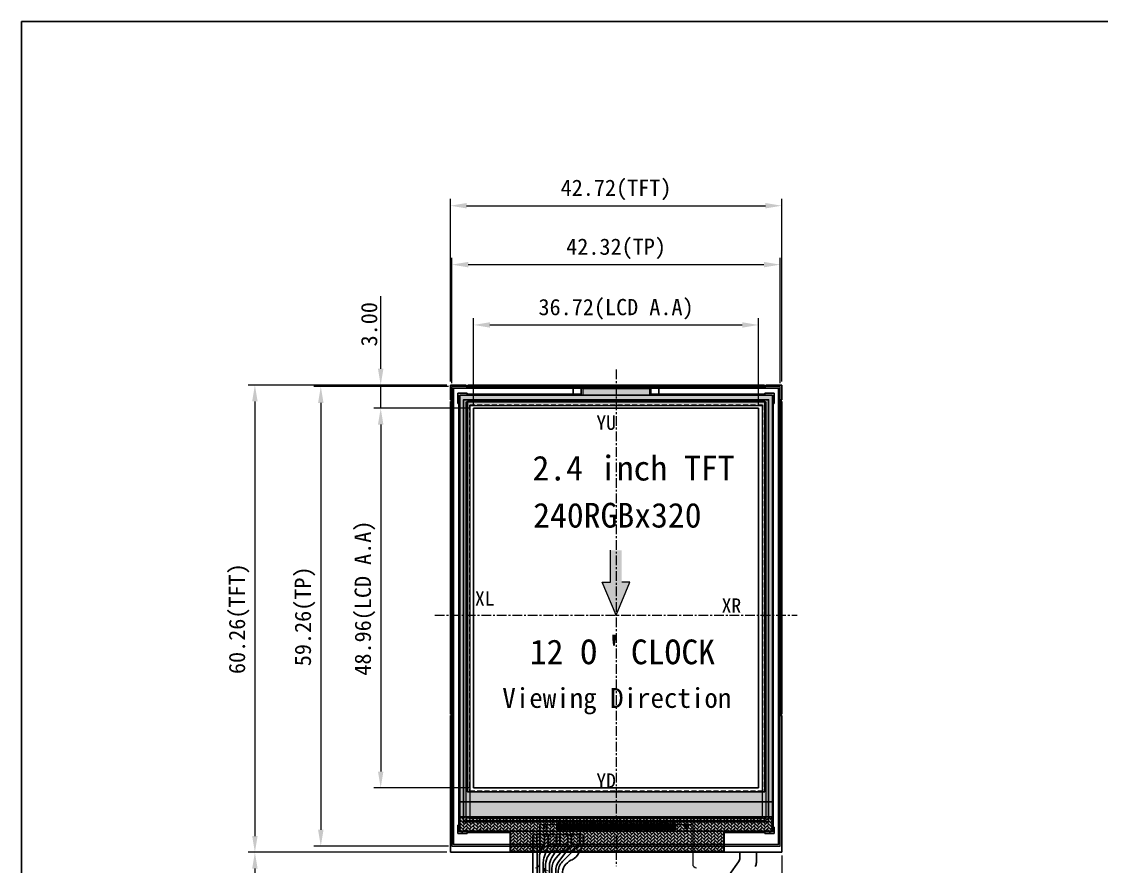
# Model space of a CAD drawing. Header units: millimetres. Extents: x 2512 to 2830, y -3152 to -2887.
# Drawn here: x 2512.4 to 2651.6, y -2995.9 to -2887 of the extents above; entities that cross this region are included whole.
import ezdxf

# ---------------------------------------------------------------- set-up
doc = ezdxf.new("R2010")
doc.units = ezdxf.units.MM
doc.linetypes.add('CENTER', pattern=[2, 1.25, -0.25, 0.25, -0.25])
doc.linetypes.add('HIDDEN2', pattern=[4.7625, 3.175, -1.5875])
for name, color, linetype, lineweight in [('BL', 7, 'Continuous', 13), ('center', 1, 'CENTER', 9), ('DIM', 3, 'Continuous', 13), ('面版', 41, 'Continuous', 9)]:
    doc.layers.add(name, color=color, linetype=linetype, lineweight=lineweight)
for name, color, linetype in [('FPC', 30, 'Continuous'), ('LCD', 1, 'Continuous'), ('铁框', 190, 'Continuous'), ('银路内框线', 3, 'Continuous'), ('黑色ICON', 192, 'Continuous')]:
    doc.layers.add(name, color=color, linetype=linetype)
doc.styles.add('s2', font='')
doc.styles.get("Standard").update_dxf_attribs({"font": ''})
doc.styles.add('宋体', font='')
doc.styles.get('s2').set_extended_font_data('仿宋_GB2312')
doc.styles.get('Standard').set_extended_font_data('KaiTi_GB2312')
doc.styles.get('宋体').set_extended_font_data('SimSun')
doc.dimstyles.new('SVA', dxfattribs={"dimscale": 0.7, "dimtxt": 3, "dimasz": 3, "dimexe": 1.25, "dimexo": 0.625, "dimtad": 1, "dimzin": 1, "dimdsep": 46, "dimtxsty": 'Standard', "dimcen": 3, "dimazin": 0, "dimtfac": 1, "dimtmove": 0, "dimatfit": 3, "dimfxl": 1, "dimlwd": 13, "dimlwe": 13, "dimarcsym": 0})

# ---------------------------------------------------------------- blocks, each defined once
blk = doc.blocks.new('*U79')
at = {"layer": 'LCD'}
for p, q in [((-0.04, 0.4), (-0.04, -0.4)), ((-0.04, 0.4), (0.04, 0.4)), ((0.04, 0.4), (0.04, -0.4)), ((-0.04, -0.4), (0.04, -0.4))]:
    blk.add_line(p, q, dxfattribs=at)
blk = doc.blocks.new('*U80')
at = {"layer": 'DIM', "color": 0, "linetype": 'ByBlock', "lineweight": -2, "transparency": 16777216}
for p in [(0, 0), (0.16, 0), (0.32, 0), (0.48, 0), (0.64, 0), (0.8, 0), (0.96, 0), (1.12, 0), (1.28, 0), (1.44, 0), (1.6, 0), (1.76, 0), (1.92, 0), (2.08, 0), (2.24, 0), (2.4, 0), (2.56, 0), (2.72, 0), (2.88, 0), (3.04, 0), (3.2, 0), (3.36, 0), (3.52, 0), (3.68, 0), (3.84, 0), (4, 0), (4.16, 0), (4.32, 0), (4.48, 0), (4.64, 0), (4.8, 0), (4.96, 0), (5.12, 0), (5.28, 0), (5.44, 0), (5.6, 0), (5.76, 0), (5.92, 0), (6.08, 0), (6.24, 0), (6.4, 0), (6.56, 0), (6.72, 0), (6.88, 0), (7.04, 0), (7.2, 0), (7.36, 0), (7.52, 0), (7.68, 0), (7.84, 0), (8, 0), (8.16, 0), (8.32, 0), (8.48, 0), (8.64, 0), (8.8, 0), (8.96, 0), (9.12, 0), (9.28, 0), (9.44, 0), (9.6, 0), (9.76, 0), (9.92, 0), (10.08, 0), (10.24, 0), (10.4, 0), (10.56, 0), (10.72, 0), (10.88, 0), (11.04, 0), (11.2, 0), (11.36, 0), (11.52, 0), (11.68, 0), (11.84, 0), (12, 0), (12.16, 0), (12.32, 0), (12.48, 0), (12.64, 0), (12.8, 0), (12.96, 0), (13.12, 0), (13.28, 0), (13.44, 0), (13.6, 0), (13.76, 0), (13.92, 0), (14.08, 0), (14.24, 0), (14.4, 0), (14.56, 0), (14.72, 0), (14.88, 0), (15.04, 0), (15.2, 0)]:
    blk.add_blockref('*U79', p, dxfattribs=at)
blk = doc.blocks.new('CT024TN01')
at = {"layer": 'DIM'}
for p, q in [((3144.9, 711.64), (3145.12, 711.42)), ((3163.1, 711.42), (3163.32, 711.64))]:
    blk.add_line(p, q, dxfattribs=at)
at = {"layer": 'LCD'}
for p, q in [((3133.95, 767.19), (3133.95, 710.93)), ((3133.95, 767.19), (3174.27, 767.19)), ((3174.27, 767.19), (3174.27, 710.93)), ((3135.75, 765.49), (3172.47, 765.49)), ((3135.75, 765.49), (3135.75, 716.53)), ((3172.47, 765.49), (3172.47, 716.53)), ((3135.75, 716.53), (3172.47, 716.53)), ((3133.95, 714.73), (3174.27, 714.73)), ((3144.73, 711.64), (3144.9, 711.64)), ((3144.73, 711.42), (3144.9, 711.42)), ((3144.9, 711.81), (3144.9, 711.64)), ((3144.9, 711.42), (3144.9, 711.25)), ((3145.12, 711.81), (3145.12, 711.64)), ((3145.12, 711.64), (3145.29, 711.64)), ((3145.12, 711.42), (3145.29, 711.42)), ((3145.12, 711.42), (3145.12, 711.25)), ((3163.1, 711.64), (3162.93, 711.64)), ((3163.1, 711.42), (3162.93, 711.42)), ((3163.1, 711.81), (3163.1, 711.64)), ((3163.1, 711.42), (3163.1, 711.25)), ((3163.32, 711.81), (3163.32, 711.64)), ((3163.49, 711.64), (3163.32, 711.64)), ((3163.32, 711.42), (3163.32, 711.25)), ((3163.49, 711.42), (3163.32, 711.42)), ((3133.95, 710.93), (3174.27, 710.93))]:
    blk.add_line(p, q, dxfattribs=at)
for centre, start, end in [((3145.01, 711.53), 111.5102, 158.4898), ((3145.01, 711.53), 201.5102, 248.4898), ((3145.01, 711.53), 21.5102, 68.4898), ((3145.01, 711.53), 291.5102, 338.4898), ((3163.21, 711.53), 111.5102, 158.4898), ((3163.21, 711.53), 201.5102, 248.4898), ((3163.21, 711.53), 21.5102, 68.4898), ((3163.21, 711.53), 291.5102, 338.4898)]:
    blk.add_arc(centre, 0.3, start, end, dxfattribs=at)
at = {"layer": 'DIM'}
blk.add_blockref('*U80', (3146.51, 711.53), dxfattribs=at)
at = {"layer": 'LCD', "char_height": 0.15, "attachment_point": 1}
for s, insert in [('96', (3146.39, 712.21)), ('1', (3161.66, 712.23))]:
    blk.add_mtext_dynamic_manual_height_columns(s, width=0.5776, gutter_width=5, heights=[0], dxfattribs=dict(at, insert=insert))
blk = doc.blocks.new('TP240')
at = {"color": 9}
for points in [[(2451.3, -2926.59), (2451.3, -2985.85), (2493.62, -2985.85), (2493.62, -2926.59)], [(2453.1, -2982.55), (2491.82, -2982.55), (2491.82, -2928.59), (2453.1, -2928.59)], [(2453.6, -2982.25), (2491.32, -2982.25), (2491.32, -2929.09), (2453.6, -2929.09)]]:
    blk.add_lwpolyline(points, close=True, dxfattribs=at)
at = {"layer": 'FPC', "color": 30}
for points in [[(2468.23, -2985.64), (2467.67, -2986.74, -0.158218), (2466.79, -2987.61), (2466.64, -2987.68, 0.283984), (2465.53, -2989.47), (2465.53, -2994.65, -0.414214), (2465.33, -2994.85), (2464.96, -2994.85, 1), (2464.71, -2994.85), (2464.16, -2994.85, 1), (2463.91, -2994.85), (2463.36, -2994.85, 1), (2463.11, -2994.85), (2462.56, -2994.85, 1), (2462.31, -2994.85), (2461.93, -2994.85, -0.414214), (2461.73, -2994.65), (2461.73, -2984.55, -0.414214), (2461.93, -2984.35), (2468.03, -2984.35, -0.414214), (2468.23, -2984.55), (2468.23, -2985.64)], [(2462.58, -2993.05), (2462.58, -2987.28, -0.137631), (2462.88, -2986.24), (2463.23, -2985.65)], [(2463.73, -2985.65), (2463.19, -2987.28, 0.08094), (2463.08, -2987.91), (2463.08, -2993.05)], [(2463.38, -2993.05), (2463.38, -2988.22, -0.153124), (2463.74, -2987.07), (2464.73, -2985.65)], [(2465.23, -2985.65), (2464.18, -2987.35, 0.139213), (2463.88, -2988.4), (2463.88, -2993.05)], [(2466.23, -2985.65), (2464.68, -2987.43, 0.181262), (2464.18, -2988.75), (2464.18, -2993.05)], [(2466.73, -2985.65), (2465.08, -2987.85, 0.162054), (2464.68, -2989.05), (2464.68, -2993.05)], [(2467.73, -2985.65), (2465.56, -2987.85, 0.197147), (2464.98, -2989.26), (2464.98, -2993.05)]]:
    blk.add_lwpolyline(points, format="xyb", dxfattribs=at)
at = {"layer": 'FPC', "color": 9}
for points in [[(2462.23, -2984.35), (2463.23, -2984.35), (2463.23, -2985.65), (2462.23, -2985.65)], [(2463.73, -2984.35), (2464.73, -2984.35), (2464.73, -2985.65), (2463.73, -2985.65)], [(2465.23, -2984.35), (2466.23, -2984.35), (2466.23, -2985.65), (2465.23, -2985.65)], [(2466.73, -2984.35), (2467.73, -2984.35), (2467.73, -2985.65), (2466.73, -2985.65)]]:
    blk.add_lwpolyline(points, close=True, dxfattribs=at)
at = {"layer": 'FPC', "color": 30}
blk.add_lwpolyline([(2462.28, -2985.65), (2462.28, -2993.05)], dxfattribs=at)
for points in [[(2462.23, -2993.7, -0.333333), (2462.23, -2993.4), (2462.23, -2993.05), (2462.63, -2993.05), (2462.63, -2993.4, -0.333333), (2462.63, -2993.7), (2462.63, -2994.7, -0.162278), (2462.68, -2994.85), (2462.56, -2994.85, 1), (2462.31, -2994.85), (2462.18, -2994.85, -0.162278), (2462.23, -2994.7)], [(2463.03, -2994.4, -0.333333), (2463.03, -2994.1), (2463.03, -2993.05), (2463.43, -2993.05), (2463.43, -2994.1, -0.333333), (2463.43, -2994.4), (2463.43, -2994.7, -0.162278), (2463.48, -2994.85), (2463.36, -2994.85, 1), (2463.11, -2994.85), (2462.98, -2994.85, -0.162278), (2463.03, -2994.7)], [(2463.83, -2993.7, -0.333333), (2463.83, -2993.4), (2463.83, -2993.05), (2464.23, -2993.05), (2464.23, -2993.4, -0.333333), (2464.23, -2993.7), (2464.23, -2994.7, -0.162278), (2464.28, -2994.85), (2464.16, -2994.85, 1), (2463.91, -2994.85), (2463.78, -2994.85, -0.162278), (2463.83, -2994.7)], [(2464.63, -2994.4, -0.333333), (2464.63, -2994.1), (2464.63, -2993.05), (2465.03, -2993.05), (2465.03, -2994.1, -0.333333), (2465.03, -2994.4), (2465.03, -2994.7, -0.162278), (2465.08, -2994.85), (2464.96, -2994.85, 1), (2464.71, -2994.85), (2464.58, -2994.85, -0.162278), (2464.63, -2994.7)]]:
    blk.add_lwpolyline(points, format="xyb", close=True, dxfattribs=at)
for centre in [(2462.43, -2993.55), (2462.43, -2993.55), (2462.43, -2993.55), (2463.23, -2994.25), (2463.23, -2994.25), (2463.23, -2994.25), (2464.03, -2993.55), (2464.03, -2993.55), (2464.03, -2993.55), (2464.83, -2994.25), (2464.83, -2994.25), (2464.83, -2994.25)]:
    blk.add_circle(centre, 0.125, dxfattribs=at)
at = {"layer": '银路内框线', "color": 9}
blk.add_lwpolyline([(2452.8, -2982.75), (2492.12, -2982.75), (2492.12, -2928.29), (2452.8, -2928.29)], close=True, dxfattribs=at)
at = {"layer": '黑色ICON', "color": 9}
for points in [[(2462.23, -2985.65), (2462.23, -2984.35), (2464.73, -2984.35), (2464.73, -2985.65), (2465.23, -2985.65), (2465.23, -2984.35), (2467.73, -2984.35), (2467.73, -2985.65), (2493.42, -2985.65), (2493.42, -2926.79), (2451.5, -2926.79), (2451.5, -2985.65)], [(2453.3, -2928.49), (2491.62, -2928.49), (2491.62, -2978.85), (2453.3, -2978.85)]]:
    blk.add_lwpolyline(points, close=True, dxfattribs=at)
at = {"color": 9, "style": 's2'}
for s, p in [('YU', (2469.92, -2932.17)), ('XR', (2486.07, -2955.76)), ('YD', (2469.92, -2978.33))]:
    blk.add_text(s, height=1.853, dxfattribs=at).set_placement(p)
at = {"color": 9, "insert": (2454.27, -2953), "char_height": 1.853, "width": 5.9927, "attachment_point": 1, "style": 's2'}
blk.add_mtext('XL', dxfattribs=at)
at = {"layer": 'FPC', "color": 30, "style": 's2'}
blk.add_text('24-029', height=0.819, rotation=270, dxfattribs=at).set_placement((2463.18, -2988.65))
blk = doc.blocks.new('*D82')
at = {"layer": 'Defpoints', "color": 0, "transparency": 16777216}
for p in [(2607.37, -2926.09), (2570.65, -2936.84), (2607.37, -2936.84)]:
    blk.add_point(p, dxfattribs=at)
at = {"layer": '铁框', "color": 0, "lineweight": 13, "transparency": 16777216}
for p, q in [((2570.65, -2936.4), (2570.65, -2925.22)), ((2607.37, -2936.4), (2607.37, -2925.22)), ((2572.75, -2926.09), (2605.27, -2926.09))]:
    blk.add_line(p, q, dxfattribs=at)
at = {"layer": '铁框', "color": 0, "transparency": 16777216}
for points in [[(2572.75, -2925.74), (2572.75, -2926.44), (2570.65, -2926.09)], [(2605.27, -2925.74), (2605.27, -2926.44), (2607.37, -2926.09)]]:
    blk.add_solid(points, dxfattribs=at)
at = {"layer": '铁框', "color": 3, "transparency": 16777216, "insert": (2589.01, -2924.06), "char_height": 2.1, "attachment_point": 5}
blk.add_mtext('36.72(LCD A.A)', dxfattribs=at)
blk = doc.blocks.new('*D83')
at = {"layer": 'Defpoints', "color": 0, "transparency": 16777216}
for p in [(2610.17, -2918.31), (2567.85, -2934.04), (2610.17, -2934.04)]:
    blk.add_point(p, dxfattribs=at)
at = {"layer": '铁框', "color": 0, "lineweight": 13, "transparency": 16777216}
for p, q in [((2567.85, -2933.6), (2567.85, -2917.43)), ((2610.17, -2933.6), (2610.17, -2917.43)), ((2569.95, -2918.31), (2608.07, -2918.31))]:
    blk.add_line(p, q, dxfattribs=at)
at = {"layer": '铁框', "color": 0, "transparency": 16777216}
for points in [[(2569.95, -2917.96), (2569.95, -2918.66), (2567.85, -2918.31)], [(2608.07, -2917.96), (2608.07, -2918.66), (2610.17, -2918.31)]]:
    blk.add_solid(points, dxfattribs=at)
at = {"layer": '铁框', "color": 3, "transparency": 16777216, "insert": (2589.01, -2916.27), "char_height": 2.1, "attachment_point": 5}
blk.add_mtext('42.32(TP)', dxfattribs=at)
blk = doc.blocks.new('*D84')
at = {"layer": 'Defpoints', "color": 0, "transparency": 16777216}
for p in [(2610.37, -2910.71), (2567.65, -2933.84), (2610.37, -2933.84)]:
    blk.add_point(p, dxfattribs=at)
at = {"layer": '铁框', "color": 0, "lineweight": 13, "transparency": 16777216}
for p, q in [((2567.65, -2933.4), (2567.65, -2909.84)), ((2569.75, -2910.71), (2608.27, -2910.71)), ((2610.37, -2933.4), (2610.37, -2909.84))]:
    blk.add_line(p, q, dxfattribs=at)
at = {"layer": '铁框', "color": 0, "transparency": 16777216}
for points in [[(2569.75, -2910.36), (2569.75, -2911.06), (2567.65, -2910.71)], [(2608.27, -2910.36), (2608.27, -2911.06), (2610.37, -2910.71)]]:
    blk.add_solid(points, dxfattribs=at)
at = {"layer": '铁框', "color": 3, "transparency": 16777216, "insert": (2589.01, -2908.67), "char_height": 2.1, "attachment_point": 5}
blk.add_mtext('42.72(TFT)', dxfattribs=at)
blk = doc.blocks.new('*D85')
at = {"layer": 'Defpoints', "color": 0, "transparency": 16777216}
for p in [(2570.65, -2936.84), (2558.67, -2985.8), (2570.65, -2985.8)]:
    blk.add_point(p, dxfattribs=at)
at = {"layer": '铁框', "color": 0, "lineweight": 13, "transparency": 16777216}
for p, q in [((2570.21, -2936.84), (2557.8, -2936.84)), ((2558.67, -2938.94), (2558.67, -2983.7)), ((2570.21, -2985.8), (2557.8, -2985.8))]:
    blk.add_line(p, q, dxfattribs=at)
at = {"layer": '铁框', "color": 0, "transparency": 16777216}
for points in [[(2558.32, -2938.94), (2559.02, -2938.94), (2558.67, -2936.84)], [(2558.32, -2983.7), (2559.02, -2983.7), (2558.67, -2985.8)]]:
    blk.add_solid(points, dxfattribs=at)
at = {"layer": '铁框', "color": 3, "transparency": 16777216, "insert": (2556.64, -2961.32), "char_height": 2.1, "attachment_point": 5, "rotation": 90}
blk.add_mtext('48.96(LCD A.A)', dxfattribs=at)
blk = doc.blocks.new('*D86')
at = {"layer": 'Defpoints', "color": 0, "transparency": 16777216}
for p in [(2567.85, -2934.04), (2550.95, -2993.3), (2567.85, -2993.3)]:
    blk.add_point(p, dxfattribs=at)
at = {"layer": '铁框', "color": 0, "lineweight": 13, "transparency": 16777216}
for p, q in [((2567.41, -2934.04), (2550.07, -2934.04)), ((2550.95, -2936.14), (2550.95, -2991.2)), ((2567.41, -2993.3), (2550.07, -2993.3))]:
    blk.add_line(p, q, dxfattribs=at)
at = {"layer": '铁框', "color": 0, "transparency": 16777216}
for points in [[(2550.6, -2936.14), (2551.3, -2936.14), (2550.95, -2934.04)], [(2550.6, -2991.2), (2551.3, -2991.2), (2550.95, -2993.3)]]:
    blk.add_solid(points, dxfattribs=at)
at = {"layer": '铁框', "color": 3, "transparency": 16777216, "insert": (2548.91, -2963.67), "char_height": 2.1, "attachment_point": 5, "rotation": 90}
blk.add_mtext('59.26(TP)', dxfattribs=at)
blk = doc.blocks.new('*D87')
at = {"layer": 'Defpoints', "color": 0, "transparency": 16777216}
for p in [(2567.65, -2933.84), (2542.45, -2994.1), (2567.65, -2994.1)]:
    blk.add_point(p, dxfattribs=at)
at = {"layer": '铁框', "color": 0, "lineweight": 13, "transparency": 16777216}
for p, q in [((2567.21, -2933.84), (2541.58, -2933.84)), ((2542.45, -2935.94), (2542.45, -2992)), ((2567.21, -2994.1), (2541.58, -2994.1))]:
    blk.add_line(p, q, dxfattribs=at)
at = {"layer": '铁框', "color": 0, "transparency": 16777216}
for points in [[(2542.1, -2935.94), (2542.8, -2935.94), (2542.45, -2933.84)], [(2542.1, -2992), (2542.8, -2992), (2542.45, -2994.1)]]:
    blk.add_solid(points, dxfattribs=at)
at = {"layer": '铁框', "color": 3, "transparency": 16777216, "insert": (2540.42, -2963.97), "char_height": 2.1, "attachment_point": 5, "rotation": 90}
blk.add_mtext('60.26(TFT)', dxfattribs=at)
blk = doc.blocks.new('*D88')
at = {"layer": 'Defpoints', "color": 0, "transparency": 16777216}
for p in [(2558.67, -2933.84), (2567.65, -2933.84), (2570.65, -2936.84)]:
    blk.add_point(p, dxfattribs=at)
at = {"layer": '铁框', "color": 0, "lineweight": 13, "transparency": 16777216}
for p, q in [((2558.67, -2931.74), (2558.67, -2922.36)), ((2567.21, -2933.84), (2557.8, -2933.84)), ((2558.67, -2936.84), (2558.67, -2933.84)), ((2570.21, -2936.84), (2557.8, -2936.84)), ((2558.67, -2938.94), (2558.67, -2941.04))]:
    blk.add_line(p, q, dxfattribs=at)
at = {"layer": '铁框', "color": 0, "transparency": 16777216}
for points in [[(2558.32, -2931.74), (2559.02, -2931.74), (2558.67, -2933.84)], [(2558.32, -2938.94), (2559.02, -2938.94), (2558.67, -2936.84)]]:
    blk.add_solid(points, dxfattribs=at)
at = {"layer": '铁框', "color": 3, "transparency": 16777216, "insert": (2557.19, -2926), "char_height": 2.1, "attachment_point": 5, "rotation": 90}
blk.add_mtext('3.00', dxfattribs=at)
blk = doc.blocks.new('*D103')
at = {"layer": 'Defpoints', "color": 0, "transparency": 16777216}
for p in [(2567.63, -2994.1), (2542.45, -3035.3), (2579.11, -3035.3)]:
    blk.add_point(p, dxfattribs=at)
at = {"layer": '铁框', "color": 0, "lineweight": 13, "transparency": 16777216}
for p, q in [((2567.2, -2994.1), (2541.58, -2994.1)), ((2542.45, -2996.2), (2542.45, -3033.2)), ((2578.68, -3035.3), (2541.58, -3035.3))]:
    blk.add_line(p, q, dxfattribs=at)
at = {"layer": '铁框', "color": 0, "transparency": 16777216}
for points in [[(2542.1, -2996.2), (2542.8, -2996.2), (2542.45, -2994.1)], [(2542.1, -3033.2), (2542.8, -3033.2), (2542.45, -3035.3)]]:
    blk.add_solid(points, dxfattribs=at)
at = {"layer": '铁框', "color": 3, "transparency": 16777216, "insert": (2540.94, -3014.7), "char_height": 2.1, "attachment_point": 5, "rotation": 90}
blk.add_mtext('41.20{\\f@Dotum|b0|i0|c0|p34;%%P\\fArial|b0|i0|c0|p32;0.3}', dxfattribs=at)
blk = doc.blocks.new('*D101')
at = {"layer": 'Defpoints', "color": 0, "transparency": 16777216}
for p in [(2610.37, -2994.1), (2606.56, -3008.1), (2610.37, -3069.12)]:
    blk.add_point(p, dxfattribs=at)
at = {"layer": '铁框', "color": 0, "lineweight": 13, "transparency": 16777216}
for p, q in [((2610.37, -2994.53), (2610.37, -3070)), ((2606.56, -3008.53), (2606.56, -3070)), ((2604.46, -3069.12), (2602.36, -3069.12)), ((2606.56, -3069.12), (2610.37, -3069.12)), ((2612.47, -3069.12), (2620.95, -3069.12))]:
    blk.add_line(p, q, dxfattribs=at)
at = {"layer": '铁框', "color": 0, "transparency": 16777216}
for points in [[(2604.46, -3068.77), (2604.46, -3069.47), (2606.56, -3069.12)], [(2612.47, -3068.77), (2612.47, -3069.47), (2610.37, -3069.12)]]:
    blk.add_solid(points, dxfattribs=at)
at = {"layer": '铁框', "color": 3, "transparency": 16777216, "insert": (2617.76, -3067.63), "char_height": 2.1, "attachment_point": 5}
blk.add_mtext('3.81', dxfattribs=at)

msp = doc.modelspace()

# ---------------------------------------------------------------- hatches: boundary and pattern name
h = msp.add_hatch()
h.set_pattern_fill('AR-HBONE', color=5, scale=0.005, style=0)
h.set_pattern_definition([(45, (-3447.3524, -4123.91436), (7e-17, 0.71842049), [1.524, -0.508]), (135, (-3446.99317, -4123.55515), (7e-17, 0.71842049), [1.524, -0.508])])
h.paths.add_polyline_path([(2609.17, -2989.546), (2609.17, -2935.136), (2593.31, -2935.136), (2593.31, -2934.286), (2584.71, -2934.286), (2584.71, -2935.136), (2568.85, -2935.136), (2568.85, -2989.546)])
h.paths.add_polyline_path([(2570.15, -2986.196), (2570.15, -2936.436), (2607.87, -2936.436), (2607.87, -2986.196)], flags=16)
h.paths.add_polyline_path([(2602.85, -2993.996), (2602.85, -2991.446), (2609.17, -2991.446), (2609.17, -2989.546), (2568.85, -2989.546), (2568.85, -2991.446), (2575.41, -2991.446), (2575.41, -2993.996)])
h = msp.add_hatch()
h.set_pattern_fill('AR-HBONE', color=1, scale=0.003, style=0)
h.set_pattern_definition([(45, (-3447.35238, -4123.91436), (4e-17, 0.431052294), [0.9144, -0.3048]), (135, (-3447.13686, -4123.69883), (4e-17, 0.431052294), [0.9144, -0.3048])])
h.paths.add_polyline_path([(2568.85, -2989.546), (2568.85, -2991.446), (2575.41, -2991.446), (2575.41, -2993.996), (2602.85, -2993.996), (2602.85, -2991.446), (2609.17, -2991.446), (2609.17, -2989.546)])
at = {"layer": 'DIM'}
h = msp.add_hatch(color=212, dxfattribs=at)
h.dxf.hatch_style = 1
h.paths.add_polyline_path([(2589.01, -2963.516), (2587.223, -2959.264), (2588.284, -2959.264), (2588.284, -2955.155), (2589.01, -2955.155)])
h.paths.add_polyline_path([(2589.01, -2963.516), (2589.01, -2955.155), (2589.737, -2955.155), (2589.737, -2959.264), (2590.797, -2959.264)])

# ---------------------------------------------------------------- linework, layer by layer
for p, q in [((2567.65, -2935.743), (2567.65, -2933.836)), ((2569.686, -2933.836), (2567.65, -2933.836)), ((2569.686, -2934.086), (2569.686, -2933.836)), ((2569.686, -2934.086), (2608.334, -2934.086)), ((2573.65, -2933.836), (2573.65, -2934.086)), ((2573.65, -2933.836), (2576.65, -2933.836)), ((2573.65, -2933.836), (2576.65, -2933.836)), ((2573.65, -2933.836), (2573.65, -2934.086)), ((2576.65, -2933.836), (2576.65, -2934.086)), ((2576.65, -2933.836), (2576.65, -2934.086)), ((2583.485, -2935.036), (2583.485, -2934.086)), ((2584.51, -2934.086), (2584.51, -2935.036)), ((2593.51, -2934.086), (2593.51, -2935.036)), ((2594.535, -2934.086), (2594.535, -2935.036)), ((2604.37, -2933.836), (2601.37, -2933.836)), ((2604.37, -2933.836), (2601.37, -2933.836)), ((2601.37, -2933.836), (2601.37, -2934.086)), ((2601.37, -2933.836), (2601.37, -2934.086)), ((2604.37, -2933.836), (2604.37, -2934.086)), ((2604.37, -2933.836), (2604.37, -2934.086)), ((2608.334, -2933.836), (2610.37, -2933.836)), ((2608.334, -2934.086), (2608.334, -2933.836)), ((2610.37, -2935.743), (2610.37, -2933.836)), ((2567.9, -2935.743), (2567.65, -2935.743)), ((2567.9, -2935.743), (2567.9, -2976.476)), ((2568.615, -2936.211), (2568.615, -2934.901)), ((2568.615, -2934.901), (2569.825, -2934.901)), ((2569.825, -2934.901), (2569.825, -2935.036)), ((2569.825, -2935.036), (2584.51, -2935.036)), ((2593.51, -2935.036), (2608.195, -2935.036)), ((2608.195, -2935.036), (2608.195, -2934.901)), ((2608.195, -2934.901), (2609.405, -2934.901)), ((2609.405, -2934.901), (2609.405, -2936.211)), ((2610.12, -2935.743), (2610.12, -2976.476)), ((2610.12, -2935.743), (2610.37, -2935.743)), ((2568.75, -2936.211), (2568.615, -2936.211)), ((2568.75, -2990.611), (2568.75, -2936.211)), ((2609.405, -2936.211), (2609.27, -2936.211)), ((2609.27, -2936.211), (2609.27, -2990.871)), ((2567.65, -2942.245), (2567.9, -2942.245)), ((2610.12, -2942.245), (2610.37, -2942.245)), ((2567.65, -2945.245), (2567.9, -2945.245)), ((2610.12, -2945.245), (2610.37, -2945.245)), ((2567.65, -2963.887), (2567.9, -2963.887)), ((2610.12, -2963.887), (2610.37, -2963.887)), ((2567.65, -2966.887), (2567.9, -2966.887)), ((2610.12, -2966.887), (2610.37, -2966.887)), ((2567.65, -2976.476), (2567.65, -2994.096)), ((2567.9, -2976.476), (2567.65, -2976.476)), ((2610.37, -2976.476), (2610.12, -2976.476)), ((2610.37, -2994.096), (2610.37, -2976.476)), ((2568.615, -2991.671), (2568.615, -2990.611)), ((2568.615, -2990.611), (2568.75, -2990.611)), ((2609.27, -2990.871), (2609.405, -2990.871)), ((2609.405, -2990.871), (2609.405, -2991.671)), ((2569.818, -2991.671), (2568.615, -2991.671)), ((2575.31, -2991.546), (2569.818, -2991.546)), ((2569.818, -2991.546), (2569.818, -2991.671)), ((2608.203, -2991.546), (2602.95, -2991.546)), ((2608.203, -2991.671), (2608.203, -2991.546)), ((2609.405, -2991.671), (2608.203, -2991.671)), ((2610.37, -2994.096), (2567.65, -2994.096)), ((2575.31, -2993.596), (2575.41, -2993.596)), ((2602.85, -2993.596), (2602.95, -2993.596))]:
    msp.add_line(p, q)
at = {"color": 6, "linetype": 'Continuous'}
for p, q in [((2608.134, -2933.836), (2569.886, -2933.836)), ((2569.886, -2934.086), (2569.886, -2933.836)), ((2569.886, -2934.036), (2608.134, -2934.036)), ((2604.87, -2933.836), (2608.134, -2933.836)), ((2604.87, -2933.836), (2608.134, -2933.836)), ((2608.134, -2933.836), (2604.87, -2933.836)), ((2608.134, -2934.086), (2608.134, -2933.836)), ((2567.65, -2935.943), (2567.9, -2935.943)), ((2567.65, -2935.943), (2567.65, -2976.276)), ((2567.85, -2935.943), (2567.85, -2976.276)), ((2610.37, -2935.943), (2610.12, -2935.943)), ((2610.17, -2935.943), (2610.17, -2976.276)), ((2610.37, -2976.276), (2610.37, -2935.943)), ((2567.9, -2976.276), (2567.65, -2976.276)), ((2610.12, -2976.276), (2610.37, -2976.276))]:
    msp.add_line(p, q, dxfattribs=at)
at = {"color": 1, "linetype": 'HIDDEN2', "ltscale": 0.2}
for p, q in [((2570.15, -2936.436), (2607.87, -2936.436)), ((2570.15, -2936.436), (2570.15, -2986.196)), ((2607.87, -2936.436), (2607.87, -2986.196)), ((2570.15, -2986.196), (2607.87, -2986.196))]:
    msp.add_line(p, q, dxfattribs=at)
at = {"color": 2, "linetype": 'Continuous'}
msp.add_line((2610.37, -2963.387), (2610.37, -2974.836), dxfattribs=at)
at = {"color": 1}
for p, q in [((2568.85, -2989.246), (2568.75, -2989.246)), ((2568.85, -2989.846), (2568.75, -2989.846)), ((2609.17, -2989.546), (2568.85, -2989.546)), ((2609.27, -2989.246), (2609.17, -2989.246)), ((2609.27, -2989.846), (2609.17, -2989.846))]:
    msp.add_line(p, q, dxfattribs=at)
at = {"color": 5}
msp.add_line((2602.85, -2993.996), (2575.41, -2993.996), dxfattribs=at)
at = {"color": 30, "linetype": 'Continuous'}
for p, q in [((2604.956, -2994.096), (2604.956, -2994.809)), ((2607.1, -2995.417), (2607.1, -2994.096)), ((2604.804, -2995.339), (2603.629, -2996.948))]:
    msp.add_line(p, q, dxfattribs=at)
for centre, start, end in [((2569.65, -2991.676), 152.61289, 180), ((2608.367, -2991.676), 0, 27.38711)]:
    msp.add_arc(centre, 0.5, start, end)
for centre in [(2603.956, -2994.809), (2606.1, -2995.417)]:
    msp.add_arc(centre, 1, 327.98122, 0, dxfattribs=at)
at = {"layer": 'BL', "color": 6}
msp.add_line((2573.15, -2933.836), (2569.886, -2933.836), dxfattribs=at)
at = {"layer": 'BL', "color": 5}
for p, q in [((2584.71, -2934.286), (2593.31, -2934.286)), ((2584.71, -2934.286), (2584.71, -2935.136)), ((2593.31, -2934.286), (2593.31, -2935.136)), ((2568.85, -2935.136), (2584.71, -2935.136)), ((2568.85, -2991.446), (2568.85, -2935.136)), ((2593.31, -2935.136), (2609.17, -2935.136)), ((2609.17, -2935.136), (2609.17, -2991.446)), ((2575.41, -2991.446), (2568.85, -2991.446)), ((2575.41, -2991.446), (2575.41, -2993.996)), ((2602.85, -2991.446), (2602.85, -2993.996)), ((2609.17, -2991.446), (2602.85, -2991.446))]:
    msp.add_line(p, q, dxfattribs=at)
at = {"layer": 'BL', "color": 0}
for p, q in [((2575.31, -2991.546), (2575.31, -2994.096)), ((2602.95, -2991.546), (2602.95, -2994.096))]:
    msp.add_line(p, q, dxfattribs=at)
at = {"layer": 'center'}
for p, q in [((2589.01, -2931.836), (2589.01, -2995.896)), ((2565.65, -2963.516), (2612.37, -2963.516))]:
    msp.add_line(p, q, dxfattribs=at)
at = {"layer": 'DIM', "color": 212}
for p, q in [((2588.284, -2959.264), (2588.284, -2955.155)), ((2589.01, -2963.516), (2587.223, -2959.264)), ((2587.223, -2959.264), (2588.284, -2959.264)), ((2589.01, -2963.516), (2590.797, -2959.264)), ((2590.797, -2959.264), (2589.737, -2959.264))]:
    msp.add_line(p, q, dxfattribs=at)
at = {"layer": '铁框', "color": 3}
msp.add_lwpolyline([(2829.904, -3110.205), (2829.904, -2886.964), (2512.377, -2886.964), (2512.377, -3151.688), (2829.904, -3151.688)], dxfattribs=at)
at = {"layer": '面版', "color": 2}
for p, q in [((2579.131, -2990.496), (2579.131, -2995.596)), ((2579.131, -2990.496), (2598.889, -2990.496)), ((2598.889, -2990.496), (2598.889, -2995.596))]:
    msp.add_line(p, q, dxfattribs=at)
for centre, start, end in [((2578.631, -2995.596), 270, 0), ((2599.389, -2995.596), 180, 270)]:
    msp.add_arc(centre, 0.5, start, end, dxfattribs=at)

# ---------------------------------------------------------------- block references
at = {"layer": 'DIM'}
msp.add_blockref('CT024TN01', (-565.096, -3702.324), dxfattribs=at)
at = {"layer": '面版'}
msp.add_blockref('TP240', (116.552, -7.443), dxfattribs=at)

# ---------------------------------------------------------------- texts
at = {"layer": 'DIM', "color": 212, "attachment_point": 1, "style": '宋体'}
for s, width, insert, char_height in [('2.4 inch TFT', 27.46456, (2578.237, -2942.958), 3.19065), ('240RGBx320', 25.42689, (2578.33, -2949.035), 3.1906), ('12 O{\\fSimSun|b0|i0|c134|p2;＇}CLOCK', 25.07991, (2577.886, -2966.657), 3.19065)]:
    msp.add_mtext_dynamic_manual_height_columns(s, width=width, gutter_width=5, heights=[0], dxfattribs=dict(at, insert=insert, char_height=char_height))
at = {"layer": 'DIM', "color": 212, "insert": (2574.35, -2972.924), "char_height": 2.55252, "width": 31.6748, "attachment_point": 1, "style": '宋体'}
msp.add_mtext('\\pxt2.2566;Viewing Direction', dxfattribs=at)

# ---------------------------------------------------------------- dimensions: what is measured, and where the dimension line sits
at = {"layer": '铁框', "color": 3}
for base, p1, p2, text, picture, middle in [((2610.37, -2910.712), (2567.65, -2933.836), (2610.37, -2933.836), '<>(TFT)', '*D84', (2589.01, -2910.712)), ((2610.17, -2918.308), (2567.85, -2934.036), (2610.17, -2934.036), '<>(TP)', '*D83', (2589.01, -2918.308))]:
    dim = msp.add_linear_dim(base=base, p1=p1, p2=p2, text=text, dimstyle='SVA', override={"dimclrt": 3}, dxfattribs=at)
    dim.commit()
    dim.dimension.update_dxf_attribs({"geometry": picture, "text_midpoint": middle, "dimtype": 160})
dim = msp.add_linear_dim(base=(2607.37, -2926.093), p1=(2570.65, -2936.836), p2=(2607.37, -2936.836), text='<>(LCD A.A)', dimstyle='SVA', override={"dimclrt": 3}, dxfattribs=at)
dim.commit()
dim.dimension.update_dxf_attribs({"geometry": '*D82', "text_midpoint": (2589.01, -2924.055)})
dim = msp.add_linear_dim(base=(2558.673, -2933.836), p1=(2570.65, -2936.836), p2=(2567.65, -2933.836), angle=90, dimstyle='SVA', override={"dimclrt": 3}, dxfattribs=at)
dim.commit()
dim.dimension.update_dxf_attribs({"geometry": '*D88', "text_midpoint": (2557.186, -2925.999)})
for base, p1, p2, text, picture, middle in [((2542.453, -2994.096), (2567.65, -2933.836), (2567.65, -2994.096), '<>(TFT)', '*D87', (2540.416, -2963.966)), ((2550.947, -2993.296), (2567.85, -2934.036), (2567.85, -2993.296), '<>(TP)', '*D86', (2548.909, -2963.666)), ((2558.673, -2985.796), (2570.65, -2936.836), (2570.65, -2985.796), '<>(LCD A.A)', '*D85', (2556.636, -2961.316)), ((2542.453, -3035.296), (2567.634, -2994.096), (2579.114, -3035.296), '<>{\\f@Dotum|b0|i0|c0|p34;%%P\\fArial|b0|i0|c0|p32;0.3}', '*D103', (2540.943, -3014.696))]:
    dim = msp.add_linear_dim(base=base, p1=p1, p2=p2, angle=90, text=text, dimstyle='SVA', override={"dimclrt": 3}, dxfattribs=at)
    dim.commit()
    dim.dimension.update_dxf_attribs({"geometry": picture, "text_midpoint": middle})
dim = msp.add_linear_dim(base=(2610.37, -3069.122), p1=(2606.56, -3008.096), p2=(2610.37, -2994.096), dimstyle='SVA', override={"dimclrt": 3}, dxfattribs=at)
dim.commit()
dim.dimension.update_dxf_attribs({"geometry": '*D101', "text_midpoint": (2617.758, -3067.634)})

doc.saveas('drawing.dxf')
